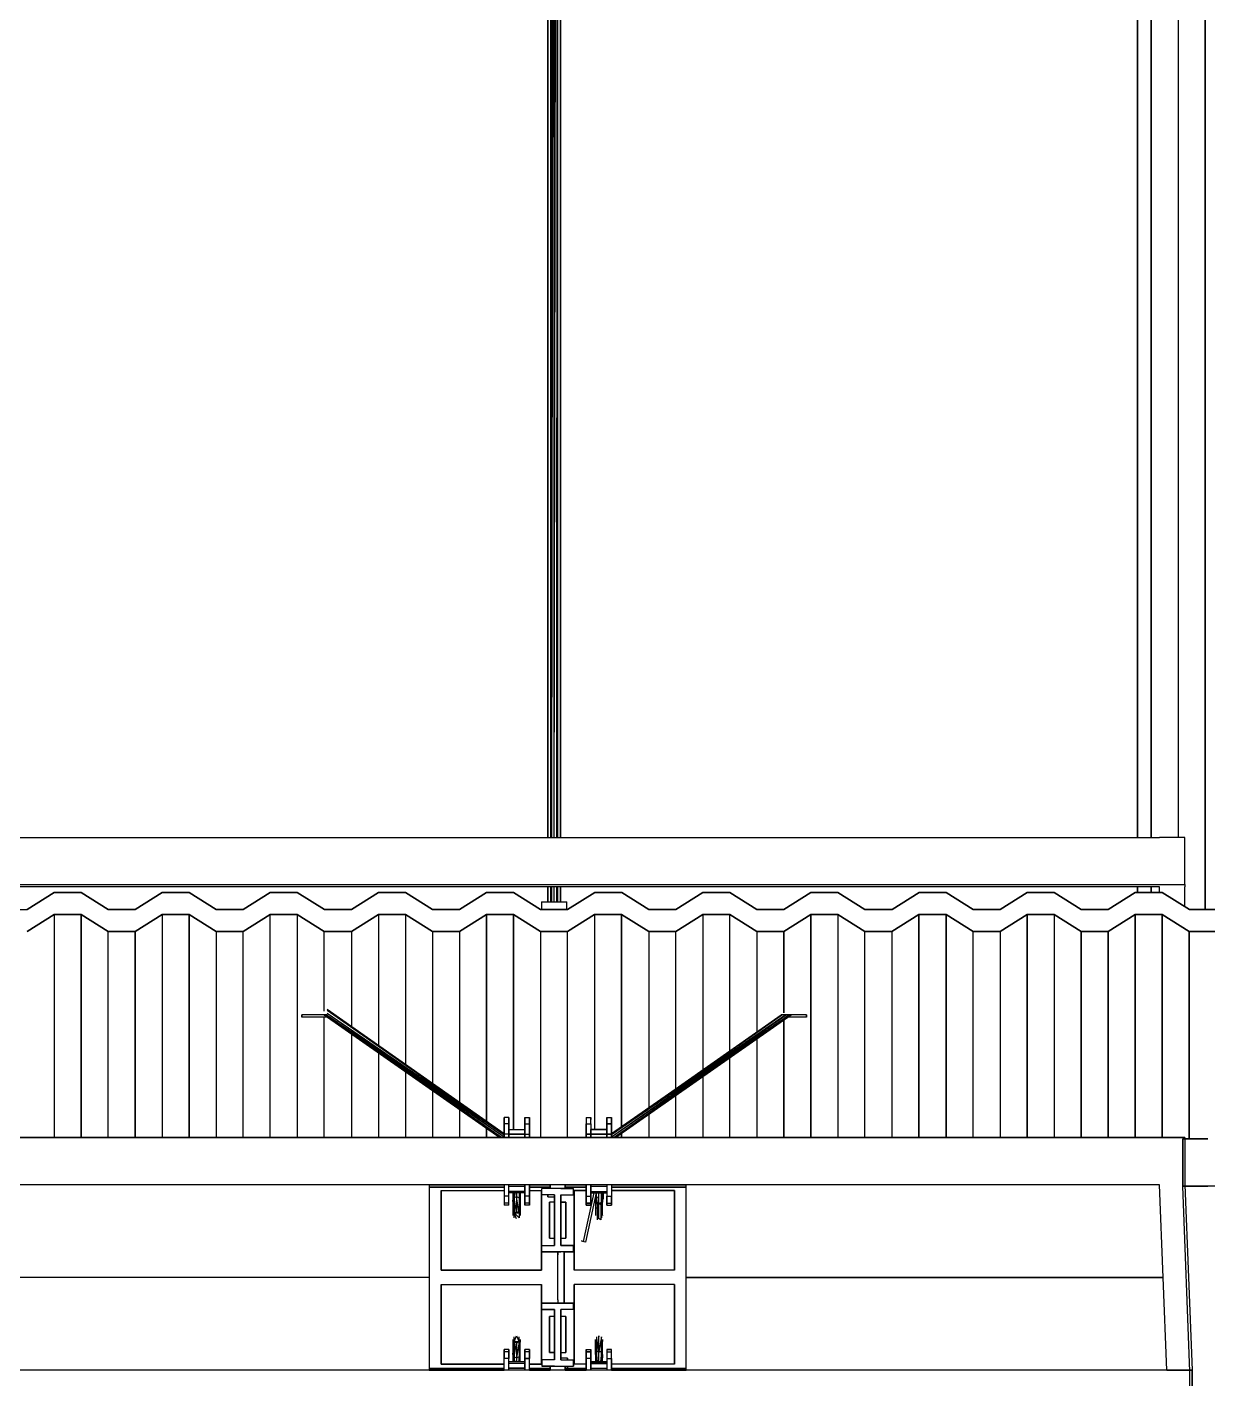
# Model space of a CAD drawing. Extents: x -32 to 51.8, y -51.6 to -5.5.
# Drawn here: x 13.602 to 17.347, y -20.907 to -16.621 of the extents above; entities that cross this region are included whole.
import ezdxf

# ---------------------------------------------------------------- set-up
doc = ezdxf.new("R2010")
doc.units = 0
doc.header["$MEASUREMENT"] = 0
doc.layers.get('0').update_dxf_attribs({"linetype": 'CONTINUOUS'})
doc.layers.add('hachures', color=5, linetype='CONTINUOUS')

msp = doc.modelspace()

# ---------------------------------------------------------------- linework, layer by layer
for p, q in [((17.1236, -12.5578), (17.1235, -19.1898)), ((17.1237, -12.5901), (17.1236, -19.1898)), ((17.1236, -19.1898), (17.1237, -12.5901)), ((15.2626, -13.4664), (15.2626, -19.1898)), ((15.2659, -13.4664), (15.2627, -19.1898)), ((15.2659, -13.4664), (15.2659, -19.1898)), ((15.2662, -19.1898), (15.2738, -13.4664)), ((15.2738, -19.1898), (15.2739, -13.4664)), ((15.2742, -19.1898), (15.2818, -13.4664)), ((15.2818, -13.4664), (15.2818, -19.1898)), ((15.2819, -19.1898), (15.2851, -13.4664)), ((15.2851, -19.1898), (15.2851, -13.4664)), ((15.2539, -17.8566), (15.254, -13.6742)), ((15.2539, -17.8566), (15.2539, -13.6742)), ((15.2539, -13.6742), (15.2539, -17.8566)), ((15.2935, -13.6742), (15.2935, -17.8566)), ((15.2935, -17.8566), (15.2935, -13.6742)), ((15.2935, -17.8566), (15.2935, -13.6742)), ((15.2539, -17.9483), (15.2539, -17.8566)), ((15.2539, -17.9483), (15.2539, -17.8566)), ((15.2539, -17.8566), (15.2539, -17.9483)), ((15.2935, -17.8566), (15.2935, -17.9483)), ((15.2935, -17.9483), (15.2935, -17.8566)), ((15.2935, -17.9483), (15.2935, -17.8566)), ((15.2539, -19.1898), (15.2539, -17.9483)), ((15.2539, -17.9483), (15.2539, -19.1898)), ((15.2935, -17.9483), (15.2935, -19.1898)), ((15.2935, -19.1898), (15.2935, -17.9483)), ((15.2935, -19.1898), (15.2935, -17.9483)), ((13.3537, -19.1898), (17.1937, -19.1898)), ((17.2737, -19.1898), (17.1937, -19.1898)), ((17.2737, -19.3391), (17.2737, -19.1898)), ((13.3537, -19.3391), (17.1937, -19.3391)), ((17.1937, -19.3466), (13.3537, -19.3466)), ((13.6023, -19.4184), (13.688, -19.364)), ((13.688, -19.364), (13.6023, -19.4184)), ((13.688, -19.364), (13.7737, -19.364)), ((13.688, -19.364), (13.688, -19.364)), ((13.7737, -19.364), (13.688, -19.364)), ((13.7737, -19.364), (13.8594, -19.4184)), ((13.7737, -19.364), (13.7737, -19.364)), ((13.8594, -19.4184), (13.7737, -19.364)), ((13.9451, -19.4184), (14.0309, -19.364)), ((14.0309, -19.364), (13.9451, -19.4184)), ((14.0309, -19.364), (14.1166, -19.364)), ((14.0309, -19.364), (14.0309, -19.364)), ((14.1166, -19.364), (14.0309, -19.364)), ((14.1166, -19.364), (14.2023, -19.4184)), ((14.1166, -19.364), (14.1166, -19.364)), ((14.2023, -19.4184), (14.1166, -19.364)), ((14.1166, -19.364), (14.1166, -19.364)), ((14.288, -19.4184), (14.3737, -19.364)), ((14.3737, -19.364), (14.288, -19.4184)), ((14.3737, -19.364), (14.4594, -19.364)), ((14.3737, -19.364), (14.3737, -19.364)), ((14.4594, -19.364), (14.3737, -19.364)), ((14.4594, -19.364), (14.5451, -19.4184)), ((14.4594, -19.364), (14.4594, -19.364)), ((14.5451, -19.4184), (14.4594, -19.364)), ((14.6309, -19.4184), (14.7166, -19.364)), ((14.7166, -19.364), (14.6309, -19.4184)), ((14.7166, -19.364), (14.8023, -19.364)), ((14.7166, -19.364), (14.7166, -19.364)), ((14.8023, -19.364), (14.7166, -19.364)), ((14.8023, -19.364), (14.888, -19.4184)), ((14.8023, -19.364), (14.8023, -19.364)), ((14.888, -19.4184), (14.8023, -19.364)), ((14.9737, -19.4184), (15.0594, -19.364)), ((15.0594, -19.364), (14.9737, -19.4184)), ((15.0594, -19.364), (15.1452, -19.364)), ((15.0594, -19.364), (15.0594, -19.364)), ((15.1452, -19.364), (15.0594, -19.364)), ((15.1452, -19.364), (15.2309, -19.4184)), ((15.1452, -19.364), (15.1452, -19.364)), ((15.2309, -19.4184), (15.1452, -19.364)), ((15.1452, -19.364), (15.1452, -19.364)), ((15.2539, -19.3936), (15.2539, -19.3466)), ((15.2539, -19.3466), (15.2539, -19.3936)), ((15.2626, -19.3466), (15.2626, -19.3936)), ((15.2626, -19.3466), (15.2626, -19.3936)), ((15.2659, -19.3466), (15.2659, -19.3936)), ((15.266, -19.3936), (15.266, -19.3466)), ((15.2738, -19.3936), (15.2738, -19.3466)), ((15.2739, -19.3936), (15.274, -19.3466)), ((15.2818, -19.3936), (15.2818, -19.3466)), ((15.2818, -19.3466), (15.2818, -19.3936)), ((15.2851, -19.3936), (15.2851, -19.3466)), ((15.2935, -19.3466), (15.2935, -19.3936)), ((15.2935, -19.3936), (15.2935, -19.3466)), ((15.2935, -19.3936), (15.2935, -19.3466)), ((15.3166, -19.4184), (15.4023, -19.364)), ((15.4023, -19.364), (15.3166, -19.4184)), ((15.4023, -19.364), (15.488, -19.364)), ((15.4023, -19.364), (15.4023, -19.364)), ((15.488, -19.364), (15.4023, -19.364)), ((15.488, -19.364), (15.5737, -19.4184)), ((15.488, -19.364), (15.488, -19.364)), ((15.5737, -19.4184), (15.488, -19.364)), ((15.488, -19.364), (15.488, -19.364)), ((15.6594, -19.4184), (15.7452, -19.364)), ((15.7452, -19.364), (15.6594, -19.4184)), ((15.7452, -19.364), (15.8309, -19.364)), ((15.7452, -19.364), (15.7452, -19.364)), ((15.8309, -19.364), (15.7452, -19.364)), ((15.8309, -19.364), (15.9166, -19.4184)), ((15.8309, -19.364), (15.8309, -19.364)), ((15.9166, -19.4184), (15.8309, -19.364)), ((16.0023, -19.4184), (16.088, -19.364)), ((16.088, -19.364), (16.0023, -19.4184)), ((16.088, -19.364), (16.1737, -19.364)), ((16.088, -19.364), (16.088, -19.364)), ((16.1737, -19.364), (16.088, -19.364)), ((16.1737, -19.364), (16.2594, -19.4184)), ((16.1737, -19.364), (16.1737, -19.364)), ((16.2594, -19.4184), (16.1737, -19.364)), ((16.3452, -19.4184), (16.4309, -19.364)), ((16.4309, -19.364), (16.3452, -19.4184)), ((16.4309, -19.364), (16.5166, -19.364)), ((16.4309, -19.364), (16.4309, -19.364)), ((16.5166, -19.364), (16.4309, -19.364)), ((16.5166, -19.364), (16.6023, -19.4184)), ((16.5166, -19.364), (16.5166, -19.364)), ((16.6023, -19.4184), (16.5166, -19.364)), ((16.688, -19.4184), (16.7737, -19.364)), ((16.7737, -19.364), (16.688, -19.4184)), ((16.7737, -19.364), (16.8594, -19.364)), ((16.7737, -19.364), (16.7737, -19.364)), ((16.8594, -19.364), (16.7737, -19.364)), ((16.8594, -19.364), (16.9452, -19.4184)), ((16.8594, -19.364), (16.8594, -19.364)), ((16.9452, -19.4184), (16.8594, -19.364)), ((16.8594, -19.364), (16.8594, -19.364)), ((17.0309, -19.4184), (17.1166, -19.364)), ((17.1166, -19.364), (17.0309, -19.4184)), ((17.1166, -19.364), (17.2023, -19.364)), ((17.2023, -19.364), (17.1166, -19.364)), ((17.1166, -19.364), (17.1166, -19.364)), ((17.1166, -19.364), (17.1166, -19.364)), ((17.1235, -19.3466), (17.1235, -19.364)), ((17.1236, -19.3466), (17.1236, -19.364)), ((17.1236, -19.364), (17.1236, -19.3466)), ((17.1671, -19.364), (17.1671, -19.3466)), ((17.1671, -19.3466), (17.1671, -19.364)), ((17.1937, -19.3391), (17.2737, -19.3391)), ((17.1937, -19.364), (17.1937, -19.3466)), ((17.2023, -19.364), (17.288, -19.4184)), ((17.288, -19.4184), (17.2023, -19.364)), ((17.2737, -19.3391), (17.2737, -19.3466)), ((17.2737, -19.4093), (17.2737, -19.3466)), ((15.2337, -19.3936), (15.3137, -19.3936)), ((15.2337, -19.3936), (15.2337, -19.4184)), ((15.2337, -19.4011), (15.2337, -19.4184)), ((15.3137, -19.4184), (15.3137, -19.3936)), ((13.5166, -19.4184), (13.6023, -19.4184)), ((13.6879, -19.4337), (13.6022, -19.4881)), ((13.6022, -19.4881), (13.6879, -19.4337)), ((13.7736, -19.4337), (13.6879, -19.4337)), ((13.6879, -19.4337), (13.7736, -19.4337)), ((13.8593, -19.4881), (13.7736, -19.4337)), ((13.7736, -19.4337), (13.8593, -19.4881)), ((13.8594, -19.4184), (13.9451, -19.4184)), ((13.8594, -19.4184), (13.8594, -19.4184)), ((13.9451, -19.4184), (13.8594, -19.4184)), ((14.0307, -19.4337), (13.945, -19.4881)), ((13.945, -19.4881), (14.0307, -19.4337)), ((13.9451, -19.4184), (13.9451, -19.4184)), ((14.1165, -19.4337), (14.0307, -19.4337)), ((14.0307, -19.4337), (14.1165, -19.4337)), ((14.2022, -19.4881), (14.1165, -19.4337)), ((14.1165, -19.4337), (14.2022, -19.4881)), ((14.2023, -19.4184), (14.288, -19.4184)), ((14.2023, -19.4184), (14.2023, -19.4184)), ((14.288, -19.4184), (14.2023, -19.4184)), ((14.3736, -19.4337), (14.2879, -19.4881)), ((14.2879, -19.4881), (14.3736, -19.4337)), ((14.288, -19.4184), (14.288, -19.4184)), ((14.4593, -19.4337), (14.3736, -19.4337)), ((14.3736, -19.4337), (14.4593, -19.4337)), ((14.545, -19.4881), (14.4593, -19.4337)), ((14.4593, -19.4337), (14.545, -19.4881)), ((14.5451, -19.4184), (14.6309, -19.4184)), ((14.5451, -19.4184), (14.5451, -19.4184)), ((14.6309, -19.4184), (14.5451, -19.4184)), ((14.7165, -19.4337), (14.6307, -19.4881)), ((14.6307, -19.4881), (14.7165, -19.4337)), ((14.6309, -19.4184), (14.6309, -19.4184)), ((14.8022, -19.4337), (14.7165, -19.4337)), ((14.7165, -19.4337), (14.8022, -19.4337)), ((14.8879, -19.4881), (14.8022, -19.4337)), ((14.8022, -19.4337), (14.8879, -19.4881)), ((14.888, -19.4184), (14.9737, -19.4184)), ((14.888, -19.4184), (14.888, -19.4184)), ((14.9737, -19.4184), (14.888, -19.4184)), ((15.0593, -19.4337), (14.9736, -19.4881)), ((14.9736, -19.4881), (15.0593, -19.4337)), ((14.9737, -19.4184), (14.9737, -19.4184)), ((15.145, -19.4337), (15.0593, -19.4337)), ((15.0593, -19.4337), (15.145, -19.4337)), ((15.2307, -19.4881), (15.145, -19.4337)), ((15.145, -19.4337), (15.2307, -19.4881)), ((15.2309, -19.4184), (15.3166, -19.4184)), ((15.2309, -19.4184), (15.2309, -19.4184)), ((15.3166, -19.4184), (15.2309, -19.4184)), ((15.4022, -19.4337), (15.3165, -19.4881)), ((15.3165, -19.4881), (15.4022, -19.4337)), ((15.3166, -19.4184), (15.3166, -19.4184)), ((15.4879, -19.4337), (15.4022, -19.4337)), ((15.4022, -19.4337), (15.4879, -19.4337)), ((15.5736, -19.4881), (15.4879, -19.4337)), ((15.4879, -19.4337), (15.5736, -19.4881)), ((15.5737, -19.4184), (15.6594, -19.4184)), ((15.6594, -19.4184), (15.5737, -19.4184)), ((15.5737, -19.4184), (15.5737, -19.4184)), ((15.5737, -19.4184), (15.5737, -19.4184)), ((15.745, -19.4337), (15.6593, -19.4881)), ((15.6593, -19.4881), (15.745, -19.4337)), ((15.6594, -19.4184), (15.6594, -19.4184)), ((15.8307, -19.4337), (15.745, -19.4337)), ((15.745, -19.4337), (15.8307, -19.4337)), ((15.9165, -19.4881), (15.8307, -19.4337)), ((15.8307, -19.4337), (15.9165, -19.4881)), ((15.9166, -19.4184), (16.0023, -19.4184)), ((15.9166, -19.4184), (15.9166, -19.4184)), ((16.0023, -19.4184), (15.9166, -19.4184)), ((16.0879, -19.4337), (16.0022, -19.4881)), ((16.0022, -19.4881), (16.0879, -19.4337)), ((16.0023, -19.4184), (16.0023, -19.4184)), ((16.1736, -19.4337), (16.0879, -19.4337)), ((16.0879, -19.4337), (16.1736, -19.4337)), ((16.2593, -19.4881), (16.1736, -19.4337)), ((16.1736, -19.4337), (16.2593, -19.4881)), ((16.2594, -19.4184), (16.3452, -19.4184)), ((16.2594, -19.4184), (16.2594, -19.4184)), ((16.3452, -19.4184), (16.2594, -19.4184)), ((16.4307, -19.4337), (16.345, -19.4881)), ((16.345, -19.4881), (16.4307, -19.4337)), ((16.3452, -19.4184), (16.3452, -19.4184)), ((16.5165, -19.4337), (16.4307, -19.4337)), ((16.4307, -19.4337), (16.5165, -19.4337)), ((16.6022, -19.4881), (16.5165, -19.4337)), ((16.5165, -19.4337), (16.6022, -19.4881)), ((16.6023, -19.4184), (16.688, -19.4184)), ((16.6023, -19.4184), (16.6023, -19.4184)), ((16.688, -19.4184), (16.6023, -19.4184)), ((16.7736, -19.4337), (16.6879, -19.4881)), ((16.6879, -19.4881), (16.7736, -19.4337)), ((16.688, -19.4184), (16.688, -19.4184)), ((16.8593, -19.4337), (16.7736, -19.4337)), ((16.7736, -19.4337), (16.8593, -19.4337)), ((16.945, -19.4881), (16.8593, -19.4337)), ((16.8593, -19.4337), (16.945, -19.4881)), ((16.9452, -19.4184), (17.0309, -19.4184)), ((16.9452, -19.4184), (16.9452, -19.4184)), ((17.0309, -19.4184), (16.9452, -19.4184)), ((17.1165, -19.4337), (17.0307, -19.4881)), ((17.0307, -19.4881), (17.1165, -19.4337)), ((17.0309, -19.4184), (17.0309, -19.4184)), ((17.2022, -19.4337), (17.1165, -19.4337)), ((17.1165, -19.4337), (17.2022, -19.4337)), ((17.1166, -19.4337), (17.1166, -19.4337)), ((17.1166, -19.4337), (17.1166, -19.4337)), ((17.2879, -19.4881), (17.2022, -19.4337)), ((17.2022, -19.4337), (17.2879, -19.4881)), ((17.288, -19.4184), (17.3737, -19.4184)), ((17.3737, -19.4184), (17.288, -19.4184)), ((13.945, -19.4881), (13.8593, -19.4881)), ((13.8593, -19.4881), (13.945, -19.4881)), ((14.2879, -19.4881), (14.2022, -19.4881)), ((14.2022, -19.4881), (14.2879, -19.4881)), ((14.6307, -19.4881), (14.545, -19.4881)), ((14.545, -19.4881), (14.6307, -19.4881)), ((14.9736, -19.4881), (14.8879, -19.4881)), ((14.8879, -19.4881), (14.9736, -19.4881)), ((15.3165, -19.4881), (15.2307, -19.4881)), ((15.2307, -19.4881), (15.3165, -19.4881)), ((15.6593, -19.4881), (15.5736, -19.4881)), ((15.5736, -19.4881), (15.6593, -19.4881)), ((16.0022, -19.4881), (15.9165, -19.4881)), ((15.9165, -19.4881), (16.0022, -19.4881)), ((16.345, -19.4881), (16.2593, -19.4881)), ((16.2593, -19.4881), (16.345, -19.4881)), ((16.6879, -19.4881), (16.6022, -19.4881)), ((16.6022, -19.4881), (16.6879, -19.4881)), ((17.0307, -19.4881), (16.945, -19.4881)), ((16.945, -19.4881), (17.0307, -19.4881)), ((17.3736, -19.4881), (17.2879, -19.4881)), ((17.2879, -19.4881), (17.3736, -19.4881)), ((14.5537, -19.7517), (14.4737, -19.7517)), ((14.4737, -19.7591), (14.4737, -19.7517)), ((14.4737, -19.7517), (14.4737, -19.7591)), ((14.5449, -19.7517), (15.1016, -20.1406)), ((15.1064, -20.1406), (14.5452, -19.7517)), ((15.1152, -20.1296), (14.5537, -19.7356)), ((15.1152, -20.1298), (14.5537, -19.7388)), ((15.1152, -20.132), (14.5537, -19.7389)), ((14.5537, -19.7464), (15.1152, -20.1326)), ((14.5537, -19.7467), (15.1152, -20.139)), ((15.1152, -20.1396), (14.5537, -19.7541)), ((15.1067, -20.1406), (14.5537, -19.7546)), ((14.5537, -19.7578), (14.5537, -19.7591)), ((14.5537, -19.7591), (14.5537, -19.7578)), ((15.9984, -19.7517), (15.4552, -20.132)), ((15.9982, -19.7517), (15.4552, -20.1299)), ((15.4552, -20.1296), (15.9937, -19.7517)), ((16.009, -19.7517), (15.4552, -20.1326)), ((15.4552, -20.139), (16.0096, -19.7517)), ((16.0202, -19.7517), (15.4552, -20.1396)), ((16.0208, -19.7517), (15.4637, -20.1406)), ((16.0252, -19.7517), (15.464, -20.1406)), ((15.4688, -20.1406), (16.0255, -19.7517)), ((16.0737, -19.7517), (15.9937, -19.7517)), ((16.0737, -19.7591), (16.0737, -19.7517)), ((16.0737, -19.7517), (16.0737, -19.7591)), ((14.5537, -19.7591), (14.4737, -19.7591)), ((16.0737, -19.7591), (16.0148, -19.7591)), ((15.1152, -20.0772), (15.1152, -20.0972)), ((15.1152, -20.0839), (15.1152, -20.0772)), ((15.1296, -20.0772), (15.1152, -20.0772)), ((15.1152, -20.0772), (15.1152, -20.0839)), ((15.1152, -20.0972), (15.1152, -20.0772)), ((15.1152, -20.1054), (15.1152, -20.0839)), ((15.1152, -20.0972), (15.1152, -20.1305)), ((15.1296, -20.0972), (15.1152, -20.0972)), ((15.1152, -20.1305), (15.1152, -20.0972)), ((15.1296, -20.0772), (15.1296, -20.0972)), ((15.1296, -20.0972), (15.1296, -20.0772)), ((15.1296, -20.0972), (15.1296, -20.1305)), ((15.1296, -20.1305), (15.1296, -20.0972)), ((15.1807, -20.0772), (15.1952, -20.0772)), ((15.1807, -20.0972), (15.1807, -20.0772)), ((15.1807, -20.0972), (15.1952, -20.0972)), ((15.1807, -20.1305), (15.1807, -20.0972)), ((15.1808, -20.0772), (15.1808, -20.0972)), ((15.1808, -20.0972), (15.1808, -20.1305)), ((15.1952, -20.0772), (15.1952, -20.0972)), ((15.1952, -20.0839), (15.1952, -20.0772)), ((15.1952, -20.0972), (15.1952, -20.0772)), ((15.1952, -20.0972), (15.1952, -20.1305)), ((15.1952, -20.1305), (15.1952, -20.0972)), ((15.3752, -20.0772), (15.3896, -20.0772)), ((15.3752, -20.0772), (15.3752, -20.0973)), ((15.3752, -20.0973), (15.3896, -20.0973)), ((15.3752, -20.1305), (15.3752, -20.0973)), ((15.3752, -20.0973), (15.3752, -20.1305)), ((15.3896, -20.0973), (15.3896, -20.0772)), ((15.3896, -20.0772), (15.3896, -20.0839)), ((15.3896, -20.0973), (15.3896, -20.1305)), ((15.4408, -20.0772), (15.4408, -20.0973)), ((15.4408, -20.0772), (15.4552, -20.0772)), ((15.4408, -20.0973), (15.4408, -20.0772)), ((15.4408, -20.0973), (15.4408, -20.1305)), ((15.4552, -20.0973), (15.4408, -20.0973)), ((15.4408, -20.0973), (15.4552, -20.0973)), ((15.4408, -20.1305), (15.4408, -20.0973)), ((15.4552, -20.0973), (15.4552, -20.0772)), ((15.4552, -20.0772), (15.4552, -20.0839)), ((15.4552, -20.0772), (15.4552, -20.0973)), ((15.4552, -20.0839), (15.4552, -20.1054)), ((15.4552, -20.1305), (15.4552, -20.0973)), ((15.4552, -20.0973), (15.4552, -20.1305)), ((17.1937, -20.1406), (13.3537, -20.1406)), ((17.1937, -20.1406), (13.3537, -20.1406)), ((13.3537, -20.1406), (17.1937, -20.1406)), ((15.0593, -20.1111), (15.0593, -20.1406)), ((15.1152, -20.1296), (15.1152, -20.1054)), ((15.1152, -20.1054), (15.1152, -20.1296)), ((15.1152, -20.1305), (15.1152, -20.1406)), ((15.1296, -20.1305), (15.1152, -20.1305)), ((15.1152, -20.1406), (15.1152, -20.1305)), ((15.1296, -20.1159), (15.1807, -20.1159)), ((15.1296, -20.1304), (15.1807, -20.1304)), ((15.1807, -20.1304), (15.1296, -20.1304)), ((15.1296, -20.1305), (15.1296, -20.1406)), ((15.1296, -20.1406), (15.1296, -20.1305)), ((15.1807, -20.1303), (15.1807, -20.1304)), ((15.1807, -20.1305), (15.1952, -20.1305)), ((15.1807, -20.1406), (15.1807, -20.1305)), ((15.1808, -20.1305), (15.1808, -20.1406)), ((15.1952, -20.1305), (15.1952, -20.1406)), ((15.1952, -20.1406), (15.1952, -20.1305)), ((15.1952, -20.1406), (15.1952, -20.1305)), ((15.3752, -20.1054), (15.3752, -20.1406)), ((15.3896, -20.1305), (15.3752, -20.1305)), ((15.3752, -20.1305), (15.3752, -20.1406)), ((15.3752, -20.1305), (15.3896, -20.1305)), ((15.3752, -20.1406), (15.3752, -20.1305)), ((15.4408, -20.1159), (15.3896, -20.1159)), ((15.3896, -20.1159), (15.4408, -20.1159)), ((15.3896, -20.1304), (15.3896, -20.1159)), ((15.3896, -20.1304), (15.4408, -20.1304)), ((15.4408, -20.1304), (15.3896, -20.1304)), ((15.3896, -20.1406), (15.3896, -20.1305)), ((15.3896, -20.1406), (15.3896, -20.1305)), ((15.3896, -20.1305), (15.3896, -20.1406)), ((15.4408, -20.1054), (15.4408, -20.1159)), ((15.4408, -20.1305), (15.4408, -20.1406)), ((15.4408, -20.1305), (15.4408, -20.1305)), ((15.4408, -20.1305), (15.4408, -20.1406)), ((15.4408, -20.1305), (15.4552, -20.1305)), ((15.4408, -20.1406), (15.4408, -20.1305)), ((15.4552, -20.1305), (15.4408, -20.1305)), ((15.4408, -20.1397), (15.4408, -20.1397)), ((15.4408, -20.1399), (15.4408, -20.1399)), ((15.4552, -20.1054), (15.4552, -20.1296)), ((15.4552, -20.1305), (15.4552, -20.1406)), ((15.4552, -20.1406), (15.4552, -20.1305)), ((15.4879, -20.1273), (15.4879, -20.1406)), ((17.1937, -20.1406), (17.2737, -20.1406)), ((17.2737, -20.1406), (17.1937, -20.1406)), ((17.2737, -20.1406), (17.2737, -20.1452)), ((17.2737, -20.1452), (17.2737, -20.1406)), ((17.2737, -20.1406), (17.2737, -20.2906)), ((17.3471, -20.1452), (17.2671, -20.1452)), ((17.2671, -20.2952), (17.2671, -20.1452)), ((17.2671, -20.1452), (17.3471, -20.1452)), ((17.2671, -20.1452), (17.2671, -20.2952)), ((17.1937, -20.2906), (13.3537, -20.2906)), ((14.878, -20.2906), (15.1152, -20.2906)), ((14.878, -20.2906), (14.878, -20.5845)), ((14.878, -20.2988), (15.1152, -20.2988)), ((15.1152, -20.2988), (14.878, -20.2988)), ((14.9153, -20.5618), (14.9153, -20.3093)), ((14.9153, -20.3093), (15.1152, -20.3093)), ((14.9153, -20.3093), (15.1152, -20.3093)), ((14.9153, -20.5618), (14.9153, -20.3093)), ((14.9153, -20.3093), (14.9153, -20.5618)), ((15.1152, -20.2906), (15.1152, -20.3274)), ((15.1296, -20.2965), (15.1296, -20.2906)), ((15.1296, -20.3274), (15.1296, -20.2906)), ((15.1807, -20.2965), (15.1296, -20.2965)), ((15.1807, -20.312), (15.1296, -20.312)), ((15.1296, -20.312), (15.1807, -20.312)), ((15.1807, -20.3274), (15.1807, -20.2906)), ((15.1807, -20.2965), (15.1807, -20.312)), ((15.1807, -20.312), (15.1807, -20.3169)), ((15.1808, -20.2906), (15.1808, -20.3274)), ((15.1952, -20.2906), (15.1952, -20.3023)), ((15.1952, -20.2906), (15.1952, -20.3274)), ((15.1952, -20.3274), (15.1952, -20.2906)), ((15.1952, -20.2906), (15.2617, -20.2906)), ((15.1952, -20.2988), (15.2617, -20.2988)), ((15.2617, -20.2988), (15.1952, -20.2988)), ((15.1952, -20.3093), (15.2333, -20.3093)), ((15.1952, -20.3093), (15.2333, -20.3093)), ((15.2333, -20.3093), (15.2333, -20.5618)), ((15.2333, -20.3093), (15.2333, -20.5618)), ((15.2333, -20.5618), (15.2333, -20.3093)), ((15.2752, -20.3032), (15.2352, -20.3032)), ((15.2352, -20.3232), (15.2352, -20.3032)), ((15.2539, -20.3032), (15.2539, -20.2988)), ((15.2539, -20.2988), (15.2539, -20.3032)), ((15.2617, -20.3032), (15.2617, -20.2906)), ((15.2617, -20.3032), (15.2617, -20.2906)), ((15.2617, -20.2906), (15.2617, -20.3032)), ((15.2952, -20.3032), (15.2752, -20.3032)), ((15.3352, -20.3032), (15.2952, -20.3032)), ((15.2952, -20.3032), (15.3352, -20.3032)), ((15.3087, -20.3032), (15.2952, -20.3032)), ((15.3087, -20.2906), (15.3752, -20.2906)), ((15.3087, -20.2906), (15.3087, -20.3032)), ((15.3087, -20.3032), (15.3087, -20.2906)), ((15.3087, -20.2988), (15.3752, -20.2988)), ((15.3752, -20.2988), (15.3087, -20.2988)), ((15.3087, -20.3032), (15.3352, -20.3032)), ((15.3352, -20.3232), (15.3352, -20.3032)), ((15.3352, -20.3232), (15.3352, -20.3032)), ((15.3371, -20.3093), (15.3752, -20.3093)), ((15.3752, -20.3093), (15.3371, -20.3093)), ((15.3371, -20.5618), (15.3371, -20.3093)), ((15.3371, -20.5618), (15.3371, -20.3093)), ((15.3371, -20.3093), (15.3371, -20.5618)), ((15.3752, -20.2906), (15.3752, -20.3274)), ((15.3752, -20.3274), (15.3752, -20.2906)), ((15.3896, -20.3274), (15.3896, -20.2906)), ((15.3896, -20.2906), (15.3896, -20.3274)), ((15.3896, -20.2965), (15.3896, -20.2906)), ((15.4408, -20.2965), (15.3896, -20.2965)), ((15.3896, -20.312), (15.3896, -20.2965)), ((15.3896, -20.312), (15.4408, -20.312)), ((15.3896, -20.3169), (15.3896, -20.312)), ((15.4408, -20.2906), (15.4408, -20.3274)), ((15.4552, -20.2906), (15.4552, -20.3274)), ((15.4552, -20.2906), (15.4552, -20.3023)), ((15.4552, -20.2906), (15.6923, -20.2906)), ((15.4552, -20.2988), (15.6923, -20.2988)), ((15.6923, -20.2988), (15.4552, -20.2988)), ((15.4552, -20.3023), (15.4552, -20.3355)), ((15.4552, -20.3093), (15.6551, -20.3093)), ((15.6551, -20.3093), (15.4552, -20.3093)), ((15.6551, -20.3093), (15.6551, -20.5618)), ((15.6551, -20.5618), (15.6551, -20.3093)), ((15.6551, -20.3093), (15.6551, -20.5618)), ((15.6551, -20.5618), (15.6551, -20.3093)), ((15.6923, -20.5845), (15.6923, -20.2906)), ((17.2167, -20.8785), (17.1937, -20.2906)), ((17.3471, -20.2952), (17.2671, -20.2952)), ((17.2671, -20.2952), (17.3471, -20.2952)), ((17.2901, -20.8831), (17.2671, -20.2952)), ((17.2671, -20.2952), (17.3471, -20.2952)), ((17.2737, -20.2906), (17.2967, -20.8785)), ((21.1871, -20.2952), (17.3471, -20.2952)), ((15.1152, -20.3274), (15.1152, -20.3488)), ((15.1296, -20.3274), (15.1152, -20.3274)), ((15.1152, -20.3488), (15.1152, -20.3556)), ((15.1296, -20.3488), (15.1152, -20.3488)), ((15.1296, -20.3556), (15.1152, -20.3556)), ((15.1807, -20.3169), (15.1296, -20.3169)), ((15.1296, -20.3488), (15.1296, -20.3274)), ((15.1296, -20.3556), (15.1296, -20.3488)), ((15.1432, -20.3169), (15.1432, -20.34)), ((15.1465, -20.3325), (15.1432, -20.34)), ((15.1465, -20.3803), (15.1432, -20.34)), ((15.1432, -20.34), (15.1432, -20.3881)), ((15.1465, -20.3325), (15.1457, -20.3169)), ((15.1465, -20.3169), (15.1465, -20.3325)), ((15.1545, -20.3294), (15.1465, -20.3325)), ((15.1545, -20.3771), (15.1465, -20.3325)), ((15.1465, -20.3325), (15.1465, -20.3803)), ((15.1545, -20.3294), (15.153, -20.3169)), ((15.1545, -20.3169), (15.1545, -20.3294)), ((15.1545, -20.3294), (15.1545, -20.3771)), ((15.1624, -20.3803), (15.1545, -20.3294)), ((15.1624, -20.3325), (15.1545, -20.3294)), ((15.1624, -20.3169), (15.1624, -20.3325)), ((15.1624, -20.3325), (15.1624, -20.3803)), ((15.1624, -20.3325), (15.1657, -20.3881)), ((15.1657, -20.34), (15.1624, -20.3325)), ((15.1657, -20.3169), (15.1657, -20.34)), ((15.1657, -20.34), (15.1657, -20.3881)), ((15.1952, -20.3274), (15.1807, -20.3274)), ((15.1807, -20.3488), (15.1807, -20.3274)), ((15.1952, -20.3488), (15.1807, -20.3488)), ((15.1807, -20.3556), (15.1807, -20.3488)), ((15.1952, -20.3556), (15.1807, -20.3556)), ((15.1808, -20.3274), (15.1808, -20.3488)), ((15.1808, -20.3488), (15.1808, -20.3556)), ((15.1952, -20.3274), (15.1952, -20.3488)), ((15.1952, -20.3488), (15.1952, -20.3274)), ((15.1952, -20.3488), (15.1952, -20.3556)), ((15.1952, -20.3556), (15.1952, -20.3488)), ((15.2333, -20.3227), (15.2352, -20.3227)), ((15.2333, -20.3227), (15.2352, -20.3227)), ((15.2752, -20.3232), (15.2352, -20.3232)), ((15.2539, -20.3289), (15.2539, -20.3232)), ((15.2539, -20.3232), (15.2539, -20.3289)), ((15.2539, -20.3289), (15.2752, -20.3289)), ((15.2539, -20.3289), (15.2752, -20.3289)), ((15.2752, -20.3462), (15.2593, -20.3462)), ((15.2593, -20.4602), (15.2593, -20.3462)), ((15.2593, -20.4602), (15.2593, -20.3462)), ((15.2593, -20.3462), (15.2593, -20.4602)), ((15.2752, -20.4832), (15.2752, -20.3232)), ((15.2752, -20.3232), (15.2752, -20.4832)), ((15.2952, -20.3232), (15.3352, -20.3232)), ((15.2952, -20.3232), (15.3352, -20.3232)), ((15.2952, -20.3232), (15.2952, -20.4832)), ((15.2952, -20.4832), (15.2952, -20.3232)), ((15.2952, -20.3462), (15.311, -20.3462)), ((15.311, -20.3462), (15.2952, -20.3462)), ((15.2952, -20.3462), (15.311, -20.3462)), ((15.311, -20.3462), (15.311, -20.4602)), ((15.311, -20.3462), (15.311, -20.4602)), ((15.311, -20.4602), (15.311, -20.3462)), ((15.3352, -20.3227), (15.3371, -20.3227)), ((15.3352, -20.3227), (15.3371, -20.3227)), ((15.367, -20.4708), (15.4002, -20.3169)), ((15.4073, -20.3169), (15.3736, -20.4728)), ((15.3752, -20.3274), (15.3752, -20.3488)), ((15.3752, -20.3274), (15.3896, -20.3274)), ((15.3752, -20.3488), (15.3752, -20.3274)), ((15.3752, -20.3488), (15.3752, -20.3556)), ((15.3896, -20.3488), (15.3752, -20.3488)), ((15.3752, -20.3488), (15.3896, -20.3488)), ((15.3752, -20.3556), (15.3752, -20.3488)), ((15.3752, -20.3556), (15.3896, -20.3556)), ((15.3752, -20.3556), (15.3752, -20.3556)), ((15.3896, -20.3556), (15.3752, -20.3556)), ((15.3896, -20.3169), (15.3896, -20.3355)), ((15.4408, -20.3169), (15.3896, -20.3169)), ((15.3896, -20.3169), (15.4408, -20.3169)), ((15.3896, -20.3488), (15.3896, -20.3274)), ((15.3896, -20.3274), (15.3896, -20.3488)), ((15.3896, -20.3355), (15.3896, -20.3556)), ((15.3896, -20.3556), (15.3896, -20.3488)), ((15.3896, -20.3488), (15.3896, -20.3556)), ((15.4052, -20.3264), (15.4047, -20.34)), ((15.4047, -20.3289), (15.4047, -20.34)), ((15.408, -20.3325), (15.4047, -20.34)), ((15.408, -20.3325), (15.4047, -20.34)), ((15.4047, -20.34), (15.4047, -20.3881)), ((15.4047, -20.34), (15.4079, -20.3475)), ((15.4047, -20.34), (15.4047, -20.3881)), ((15.4072, -20.3459), (15.408, -20.3325)), ((15.4079, -20.3475), (15.4102, -20.353)), ((15.408, -20.3325), (15.408, -20.3169)), ((15.4159, -20.3294), (15.408, -20.3325)), ((15.408, -20.3478), (15.408, -20.3325)), ((15.408, -20.3477), (15.408, -20.3325)), ((15.4102, -20.3658), (15.4159, -20.3294)), ((15.4102, -20.353), (15.4103, -20.4015)), ((15.4159, -20.3505), (15.4159, -20.3169)), ((15.4159, -20.3771), (15.4159, -20.3294)), ((15.4239, -20.3474), (15.4159, -20.3505)), ((15.4159, -20.3991), (15.4159, -20.3505)), ((15.4159, -20.3505), (15.4217, -20.3529)), ((15.421, -20.3485), (15.4203, -20.3523)), ((15.4217, -20.3529), (15.4219, -20.353)), ((15.4219, -20.353), (15.4218, -20.4015)), ((15.4239, -20.3474), (15.4239, -20.3169)), ((15.4239, -20.3169), (15.4239, -20.3474)), ((15.4239, -20.3325), (15.4239, -20.3325)), ((15.4272, -20.34), (15.4239, -20.3803)), ((15.4272, -20.34), (15.4239, -20.3474)), ((15.4239, -20.3803), (15.4239, -20.3474)), ((15.4272, -20.34), (15.4272, -20.3169)), ((15.4295, -20.3349), (15.4272, -20.34)), ((15.4272, -20.3881), (15.4272, -20.34)), ((15.4272, -20.3881), (15.4272, -20.34)), ((15.4294, -20.3169), (15.4294, -20.3351)), ((15.4294, -20.3351), (15.4295, -20.3349)), ((15.4408, -20.3274), (15.4552, -20.3274)), ((15.4408, -20.3488), (15.4408, -20.3274)), ((15.4408, -20.3274), (15.4408, -20.3488)), ((15.4408, -20.3488), (15.4552, -20.3488)), ((15.4408, -20.3556), (15.4408, -20.3488)), ((15.4408, -20.3488), (15.4408, -20.3556)), ((15.4408, -20.3556), (15.4552, -20.3556)), ((15.4552, -20.3274), (15.4552, -20.3488)), ((15.4552, -20.3488), (15.4552, -20.3274)), ((15.4552, -20.3355), (15.4552, -20.3556)), ((15.4552, -20.3488), (15.4552, -20.3556)), ((15.4552, -20.3556), (15.4552, -20.3488)), ((15.1465, -20.3803), (15.1432, -20.3881)), ((15.1545, -20.3771), (15.1465, -20.3803)), ((15.1465, -20.3803), (15.1624, -20.3803)), ((15.1465, -20.3959), (15.1465, -20.3803)), ((15.1545, -20.3991), (15.1465, -20.3803)), ((15.1624, -20.3959), (15.1465, -20.3803)), ((15.1624, -20.3803), (15.1545, -20.3771)), ((15.1657, -20.3881), (15.1624, -20.3803)), ((15.1624, -20.3803), (15.1624, -20.3959)), ((15.4159, -20.3771), (15.4103, -20.3794)), ((15.4103, -20.3803), (15.4159, -20.3803)), ((15.4103, -20.3803), (15.4159, -20.3803)), ((15.4162, -20.3992), (15.4103, -20.3968)), ((15.4159, -20.3771), (15.4159, -20.3771)), ((15.4159, -20.3771), (15.4159, -20.3771)), ((15.4218, -20.4015), (15.4162, -20.3992)), ((15.4239, -20.3803), (15.4218, -20.3795)), ((15.4218, -20.3803), (15.4239, -20.3803)), ((15.4239, -20.3803), (15.4218, -20.3852)), ((15.4239, -20.3803), (15.4218, -20.3823)), ((15.4218, -20.3803), (15.4239, -20.3803)), ((15.4239, -20.3803), (15.4218, -20.3823)), ((15.4272, -20.3881), (15.4239, -20.3803)), ((15.4239, -20.3803), (15.4239, -20.3959)), ((15.4239, -20.3803), (15.4272, -20.3881)), ((15.2333, -20.4837), (15.2352, -20.4837)), ((15.2352, -20.5032), (15.2352, -20.4832)), ((15.2352, -20.4832), (15.2752, -20.4832)), ((15.2593, -20.4602), (15.2752, -20.4602)), ((15.2952, -20.4602), (15.311, -20.4602)), ((15.3352, -20.4832), (15.2952, -20.4832)), ((15.2952, -20.4832), (15.3352, -20.4832)), ((15.3352, -20.5032), (15.3352, -20.4832)), ((15.3352, -20.4832), (15.3352, -20.5032)), ((15.3352, -20.4837), (15.3371, -20.4837)), ((15.3654, -20.4703), (15.3601, -20.4687)), ((15.3601, -20.4687), (15.3607, -20.4689)), ((15.3607, -20.4689), (15.367, -20.4708)), ((15.3736, -20.4728), (15.3654, -20.4703)), ((15.2752, -20.5032), (15.2352, -20.5032)), ((15.2352, -20.5032), (15.2752, -20.5032)), ((15.2752, -20.5032), (15.2852, -20.5032)), ((15.2952, -20.5032), (15.2752, -20.5032)), ((15.2752, -20.5032), (15.2952, -20.5032)), ((15.2852, -20.5032), (15.2852, -20.5132)), ((15.2852, -20.5032), (15.2852, -20.5132)), ((15.2852, -20.5132), (15.2852, -20.5032)), ((15.2852, -20.5032), (15.2852, -20.5132)), ((15.2852, -20.5132), (15.2852, -20.5032)), ((15.2852, -20.5032), (15.2852, -20.5132)), ((15.2852, -20.5132), (15.2852, -20.5032)), ((15.2852, -20.5032), (15.2852, -20.5132)), ((15.2852, -20.5132), (15.2852, -20.5032)), ((15.2852, -20.5032), (15.2852, -20.5132)), ((15.2852, -20.5132), (15.2852, -20.5032)), ((15.2852, -20.5032), (15.2852, -20.5132)), ((15.2852, -20.5132), (15.2852, -20.5032)), ((15.2852, -20.5032), (15.2852, -20.5132)), ((15.2852, -20.5132), (15.2852, -20.5032)), ((15.2852, -20.5032), (15.2852, -20.5132)), ((15.2852, -20.5132), (15.2852, -20.5032)), ((15.2852, -20.5032), (15.2852, -20.5132)), ((15.2852, -20.5132), (15.2852, -20.5032)), ((15.2852, -20.5032), (15.2852, -20.5132)), ((15.2852, -20.5132), (15.2852, -20.5032)), ((15.2852, -20.5032), (15.2852, -20.5132)), ((15.2852, -20.5132), (15.2852, -20.5032)), ((15.2852, -20.5032), (15.2852, -20.5132)), ((15.2852, -20.6559), (15.2852, -20.5132)), ((15.3352, -20.5032), (15.2952, -20.5032)), ((15.3052, -20.5032), (15.3052, -20.5132)), ((15.3052, -20.5032), (15.3352, -20.5032)), ((15.3052, -20.5132), (15.3052, -20.5032)), ((15.3052, -20.5132), (15.3052, -20.6559)), ((15.3052, -20.6559), (15.3052, -20.5132)), ((15.2333, -20.5618), (14.9153, -20.5618)), ((14.9153, -20.5618), (15.2333, -20.5618)), ((15.6551, -20.5618), (15.3371, -20.5618)), ((15.6551, -20.5618), (15.3371, -20.5618)), ((14.878, -20.5845), (13.3652, -20.5845)), ((14.878, -20.5845), (14.878, -20.8785)), ((14.9153, -20.8598), (14.9153, -20.6073)), ((14.9153, -20.6073), (14.9153, -20.8598)), ((14.9153, -20.8598), (14.9153, -20.6073)), ((14.9153, -20.6073), (15.2333, -20.6073)), ((14.9153, -20.6073), (15.2333, -20.6073)), ((15.2333, -20.6073), (15.2333, -20.8598)), ((15.2333, -20.6073), (15.2333, -20.8598)), ((15.2333, -20.8598), (15.2333, -20.6073)), ((15.2333, -20.8598), (15.2333, -20.6073)), ((15.6551, -20.6073), (15.3371, -20.6073)), ((15.3371, -20.8598), (15.3371, -20.6073)), ((15.3371, -20.8598), (15.3371, -20.6073)), ((15.3371, -20.6073), (15.3371, -20.8598)), ((15.6551, -20.6073), (15.6551, -20.8598)), ((15.6551, -20.6073), (15.6551, -20.8598)), ((15.6551, -20.8598), (15.6551, -20.6073)), ((15.6551, -20.8598), (15.6551, -20.6073)), ((17.2052, -20.5846), (15.6923, -20.5845)), ((15.6923, -20.8785), (15.6923, -20.5845)), ((15.6923, -20.5845), (17.2052, -20.5846)), ((15.2852, -20.6559), (15.2852, -20.6659)), ((15.3052, -20.6559), (15.3052, -20.6659)), ((15.3052, -20.6559), (15.3052, -20.6659)), ((15.3052, -20.6659), (15.3052, -20.6559)), ((15.3052, -20.6559), (15.3052, -20.6659)), ((15.3052, -20.6659), (15.3052, -20.6559)), ((15.3052, -20.6559), (15.3052, -20.6659)), ((15.3052, -20.6659), (15.3052, -20.6559)), ((15.3052, -20.6559), (15.3052, -20.6659)), ((15.3052, -20.6659), (15.3052, -20.6559)), ((15.3052, -20.6559), (15.3052, -20.6659)), ((15.3052, -20.6659), (15.3052, -20.6559)), ((15.3052, -20.6559), (15.3052, -20.6659)), ((15.3052, -20.6659), (15.3052, -20.6559)), ((15.3052, -20.6559), (15.3052, -20.6659)), ((15.3052, -20.6659), (15.3052, -20.6559)), ((15.3052, -20.6559), (15.3052, -20.6659)), ((15.3052, -20.6659), (15.3052, -20.6559)), ((15.3052, -20.6559), (15.3052, -20.6659)), ((15.3052, -20.6659), (15.3052, -20.6559)), ((15.3052, -20.6559), (15.3052, -20.6659)), ((15.3052, -20.6659), (15.3052, -20.6559)), ((15.3052, -20.6559), (15.3052, -20.6659)), ((15.3052, -20.6659), (15.3052, -20.6559)), ((15.3052, -20.6559), (15.3052, -20.6659)), ((15.3052, -20.6659), (15.3052, -20.6559)), ((15.2352, -20.6854), (15.2333, -20.6854)), ((15.2752, -20.6659), (15.2352, -20.6659)), ((15.2352, -20.6859), (15.2352, -20.6659)), ((15.2352, -20.6659), (15.2752, -20.6659)), ((15.2352, -20.6859), (15.2752, -20.6859)), ((15.2752, -20.6859), (15.2352, -20.6859)), ((15.2852, -20.6659), (15.2752, -20.6659)), ((15.2752, -20.6659), (15.2952, -20.6659)), ((15.2952, -20.6659), (15.2752, -20.6659)), ((15.2752, -20.8459), (15.2752, -20.6859)), ((15.2752, -20.6859), (15.2752, -20.8459)), ((15.2952, -20.6659), (15.3352, -20.6659)), ((15.3352, -20.6659), (15.2952, -20.6659)), ((15.3352, -20.6859), (15.2952, -20.6859)), ((15.2952, -20.6859), (15.2952, -20.8459)), ((15.2952, -20.8459), (15.2952, -20.6859)), ((15.3352, -20.6859), (15.3352, -20.6659)), ((15.3352, -20.6659), (15.3352, -20.6859)), ((15.3371, -20.6854), (15.3352, -20.6854)), ((15.2752, -20.7089), (15.2593, -20.7089)), ((15.2593, -20.8229), (15.2593, -20.7089)), ((15.2593, -20.8229), (15.2593, -20.7089)), ((15.2593, -20.7089), (15.2593, -20.8229)), ((15.311, -20.7089), (15.2952, -20.7089)), ((15.311, -20.7089), (15.311, -20.8229)), ((15.311, -20.7089), (15.311, -20.8229)), ((15.311, -20.8229), (15.311, -20.7089)), ((15.1432, -20.781), (15.1432, -20.8291)), ((15.1432, -20.781), (15.1465, -20.7887)), ((15.1465, -20.7887), (15.1545, -20.77)), ((15.1465, -20.7887), (15.1465, -20.7732)), ((15.1545, -20.77), (15.1624, -20.7887)), ((15.1624, -20.7887), (15.1624, -20.7732)), ((15.1624, -20.7887), (15.1657, -20.781)), ((15.1657, -20.781), (15.1624, -20.8366)), ((15.1657, -20.8291), (15.1657, -20.781)), ((15.408, -20.7732), (15.4047, -20.8291)), ((15.4047, -20.8291), (15.4047, -20.781)), ((15.4159, -20.77), (15.408, -20.8216)), ((15.408, -20.7732), (15.408, -20.8216)), ((15.4159, -20.8186), (15.4159, -20.77)), ((15.4239, -20.7732), (15.4159, -20.8186)), ((15.4239, -20.8216), (15.4239, -20.7732)), ((15.4272, -20.781), (15.4239, -20.8216)), ((15.4272, -20.8291), (15.4272, -20.781)), ((15.1296, -20.8135), (15.1152, -20.8135)), ((15.1152, -20.8202), (15.1152, -20.8135)), ((15.1152, -20.8335), (15.1152, -20.8135)), ((15.1152, -20.8135), (15.1152, -20.8202)), ((15.1296, -20.8202), (15.1152, -20.8202)), ((15.1152, -20.8417), (15.1152, -20.8202)), ((15.1152, -20.8202), (15.1152, -20.8417)), ((15.1296, -20.8202), (15.1296, -20.8135)), ((15.1296, -20.8135), (15.1296, -20.8202)), ((15.1296, -20.8417), (15.1296, -20.8202)), ((15.1296, -20.8202), (15.1296, -20.8417)), ((15.1432, -20.8291), (15.1465, -20.7887)), ((15.1432, -20.8291), (15.1465, -20.8366)), ((15.1432, -20.8291), (15.1432, -20.8522)), ((15.1465, -20.7887), (15.1465, -20.8366)), ((15.1465, -20.7887), (15.1545, -20.792)), ((15.1624, -20.7887), (15.1465, -20.7887)), ((15.1465, -20.8366), (15.1545, -20.792)), ((15.1545, -20.792), (15.1624, -20.7887)), ((15.1624, -20.7887), (15.1545, -20.8397)), ((15.1545, -20.792), (15.1545, -20.8397)), ((15.1624, -20.7887), (15.1624, -20.8366)), ((15.1624, -20.8366), (15.1657, -20.8291)), ((15.1648, -20.8522), (15.1657, -20.8291)), ((15.1657, -20.8522), (15.1657, -20.8291)), ((15.1952, -20.8135), (15.1807, -20.8135)), ((15.1807, -20.8202), (15.1807, -20.8135)), ((15.1807, -20.8335), (15.1807, -20.8135)), ((15.1807, -20.8135), (15.1807, -20.8202)), ((15.1952, -20.8202), (15.1807, -20.8202)), ((15.1807, -20.8417), (15.1807, -20.8202)), ((15.1807, -20.8202), (15.1807, -20.8417)), ((15.1952, -20.8335), (15.1952, -20.8135)), ((15.1952, -20.8135), (15.1952, -20.8202)), ((15.1952, -20.8202), (15.1952, -20.8135)), ((15.1952, -20.8202), (15.1952, -20.8417)), ((15.1952, -20.8417), (15.1952, -20.8202)), ((15.2752, -20.8229), (15.2593, -20.8229)), ((15.2593, -20.8229), (15.2752, -20.8229)), ((15.2752, -20.8229), (15.2593, -20.8229)), ((15.2952, -20.8229), (15.311, -20.8229)), ((15.3752, -20.8135), (15.3896, -20.8135)), ((15.3752, -20.8202), (15.3752, -20.8135)), ((15.3752, -20.8335), (15.3752, -20.8135)), ((15.3752, -20.8135), (15.3752, -20.8202)), ((15.3752, -20.8202), (15.3896, -20.8202)), ((15.3752, -20.8417), (15.3752, -20.8202)), ((15.3896, -20.8202), (15.3752, -20.8202)), ((15.3752, -20.8202), (15.3752, -20.8417)), ((15.3896, -20.8135), (15.3896, -20.8202)), ((15.3896, -20.8202), (15.3896, -20.8135)), ((15.3896, -20.8202), (15.3896, -20.8202)), ((15.3896, -20.8202), (15.3896, -20.8417)), ((15.3896, -20.8417), (15.3896, -20.8202)), ((15.408, -20.8216), (15.4047, -20.8291)), ((15.4047, -20.8291), (15.4047, -20.8522)), ((15.408, -20.8216), (15.4067, -20.8522)), ((15.4159, -20.8186), (15.408, -20.8216)), ((15.408, -20.8216), (15.408, -20.8522)), ((15.4159, -20.8186), (15.4124, -20.8522)), ((15.4159, -20.8522), (15.4159, -20.8186)), ((15.4239, -20.8216), (15.4159, -20.8186)), ((15.4239, -20.8216), (15.4204, -20.8522)), ((15.4239, -20.8522), (15.4239, -20.8216)), ((15.4272, -20.8291), (15.4239, -20.8216)), ((15.4272, -20.8291), (15.426, -20.8522)), ((15.4272, -20.8522), (15.4272, -20.8291)), ((15.4552, -20.8135), (15.4408, -20.8135)), ((15.4408, -20.8135), (15.4408, -20.8135)), ((15.4408, -20.8135), (15.4408, -20.8202)), ((15.4408, -20.8135), (15.4552, -20.8135)), ((15.4408, -20.8202), (15.4552, -20.8202)), ((15.4408, -20.8202), (15.4408, -20.8417)), ((15.4552, -20.8202), (15.4552, -20.8135)), ((15.4552, -20.8417), (15.4552, -20.8202)), ((15.1152, -20.8598), (14.9153, -20.8598)), ((14.9153, -20.8598), (15.1152, -20.8598)), ((15.1152, -20.8668), (15.1152, -20.8335)), ((15.1296, -20.8417), (15.1152, -20.8417)), ((15.1152, -20.8785), (15.1152, -20.8417)), ((15.1152, -20.8785), (15.1152, -20.8668)), ((15.1296, -20.8785), (15.1296, -20.8417)), ((15.1807, -20.8522), (15.1296, -20.8522)), ((15.1807, -20.8571), (15.1296, -20.8571)), ((15.1807, -20.8726), (15.1296, -20.8726)), ((15.1296, -20.8726), (15.1807, -20.8726)), ((15.1465, -20.8366), (15.1465, -20.8522)), ((15.1465, -20.8366), (15.1545, -20.8397)), ((15.1545, -20.8397), (15.153, -20.8522)), ((15.1545, -20.8397), (15.1624, -20.8366)), ((15.1545, -20.8397), (15.1545, -20.8522)), ((15.1624, -20.8366), (15.1608, -20.8522)), ((15.1624, -20.8366), (15.1624, -20.8522)), ((15.1807, -20.8522), (15.1807, -20.8335)), ((15.1952, -20.8417), (15.1807, -20.8417)), ((15.1807, -20.8417), (15.1807, -20.8785)), ((15.1807, -20.8785), (15.1807, -20.8417)), ((15.1807, -20.8417), (15.1952, -20.8417)), ((15.1807, -20.8522), (15.1807, -20.8571)), ((15.1807, -20.8571), (15.1807, -20.8726)), ((15.1952, -20.8417), (15.1952, -20.8417)), ((15.1952, -20.8785), (15.1952, -20.8417)), ((15.1952, -20.8417), (15.1952, -20.8417)), ((15.2333, -20.8598), (15.1952, -20.8598)), ((15.1952, -20.8598), (15.2333, -20.8598)), ((15.2352, -20.8464), (15.2333, -20.8464)), ((15.2752, -20.8459), (15.2352, -20.8459)), ((15.2352, -20.8459), (15.2352, -20.8659)), ((15.2752, -20.8459), (15.2352, -20.8459)), ((15.2617, -20.8659), (15.2352, -20.8659)), ((15.2352, -20.8659), (15.2752, -20.8659)), ((15.2752, -20.8659), (15.2352, -20.8659)), ((15.2617, -20.8785), (15.2617, -20.8659)), ((15.2617, -20.8659), (15.2752, -20.8659)), ((15.2617, -20.8659), (15.2617, -20.8785)), ((15.2752, -20.8659), (15.2952, -20.8659)), ((15.3165, -20.8402), (15.2952, -20.8402)), ((15.2952, -20.8459), (15.3352, -20.8459)), ((15.2952, -20.8659), (15.3352, -20.8659)), ((15.3087, -20.8659), (15.3087, -20.8785)), ((15.3087, -20.8659), (15.3087, -20.8785)), ((15.3087, -20.8785), (15.3087, -20.8659)), ((15.3164, -20.8459), (15.3164, -20.8402)), ((15.3164, -20.8734), (15.3164, -20.8659)), ((15.3165, -20.8402), (15.3165, -20.8459)), ((15.3165, -20.8659), (15.3165, -20.8734)), ((15.3352, -20.8659), (15.3352, -20.8459)), ((15.3352, -20.8459), (15.3352, -20.8659)), ((15.3371, -20.8464), (15.3352, -20.8464)), ((15.3752, -20.8598), (15.3371, -20.8598)), ((15.3752, -20.8598), (15.3371, -20.8598)), ((15.3752, -20.8668), (15.3752, -20.8335)), ((15.3896, -20.8417), (15.3752, -20.8417)), ((15.3752, -20.8785), (15.3752, -20.8417)), ((15.3752, -20.8417), (15.3752, -20.8785)), ((15.3896, -20.8417), (15.3896, -20.8417)), ((15.3896, -20.8417), (15.3896, -20.8785)), ((15.3896, -20.8785), (15.3896, -20.8417)), ((15.3896, -20.8522), (15.4408, -20.8522)), ((15.3896, -20.8571), (15.3896, -20.8522)), ((15.4408, -20.8522), (15.3896, -20.8522)), ((15.3896, -20.8571), (15.4408, -20.8571)), ((15.3896, -20.8726), (15.3896, -20.8571)), ((15.4408, -20.8571), (15.3896, -20.8571)), ((15.3896, -20.8726), (15.4408, -20.8726)), ((15.4408, -20.8417), (15.4552, -20.8417)), ((15.4408, -20.8417), (15.4408, -20.8785)), ((15.4552, -20.8785), (15.4552, -20.8417)), ((15.4552, -20.8417), (15.4552, -20.8785)), ((15.6551, -20.8598), (15.4552, -20.8598)), ((15.6551, -20.8598), (15.4552, -20.8598)), ((17.2167, -20.8785), (13.3767, -20.8785)), ((14.878, -20.8733), (15.1152, -20.8734)), ((15.1152, -20.8734), (14.878, -20.8733)), ((14.878, -20.8785), (15.1152, -20.8785)), ((15.1152, -20.8785), (14.878, -20.8785)), ((15.1152, -20.8785), (14.878, -20.8785)), ((15.1952, -20.8734), (15.2617, -20.8734)), ((15.2617, -20.8734), (15.1952, -20.8734)), ((15.1952, -20.8785), (15.2617, -20.8785)), ((15.2617, -20.8785), (15.1952, -20.8785)), ((15.2617, -20.8785), (15.1952, -20.8785)), ((15.3087, -20.8734), (15.3752, -20.8734)), ((15.3752, -20.8734), (15.3087, -20.8734)), ((15.3087, -20.8785), (15.3752, -20.8785)), ((15.3752, -20.8785), (15.3087, -20.8785)), ((15.3752, -20.8785), (15.3087, -20.8785)), ((15.3087, -20.8785), (15.3367, -20.8785)), ((15.3367, -20.8785), (15.3087, -20.8785)), ((15.3367, -20.8785), (15.3752, -20.8785)), ((15.4552, -20.8734), (15.6923, -20.8734)), ((15.6923, -20.8734), (15.4552, -20.8734)), ((15.4552, -20.8785), (15.6923, -20.8785)), ((15.6923, -20.8785), (15.4552, -20.8785)), ((15.6923, -20.8785), (15.4552, -20.8785)), ((15.6923, -20.8785), (15.4552, -20.8785)), ((15.4552, -20.8785), (15.6923, -20.8785)), ((17.2967, -20.8785), (17.2167, -20.8785)), ((17.2167, -20.8785), (17.2967, -20.8785)), ((17.2671, -20.8785), (17.2671, -20.8785)), ((17.2901, -21.0331), (17.2901, -20.8831)), ((17.2967, -20.8785), (17.2967, -21.0285)), ((17.2967, -21.0285), (17.2967, -20.8785))]:
    msp.add_line(p, q)
at = {"layer": 'hachures'}
for p, q in [((17.1671, -19.1898), (17.1672, -12.5649)), ((17.1672, -12.5649), (17.1671, -19.1898)), ((17.2529, -12.5649), (17.2528, -19.1898)), ((17.3385, -19.4184), (17.3386, -12.5901)), ((17.3386, -12.5901), (17.3385, -19.4184)), ((13.6879, -19.4337), (13.6879, -20.1406)), ((13.7736, -19.4337), (13.7736, -20.1406)), ((13.7736, -20.1406), (13.7736, -19.4337)), ((14.0307, -19.4337), (14.0307, -20.1406)), ((14.1165, -19.4337), (14.1164, -20.1406)), ((14.1164, -20.1406), (14.1165, -19.4337)), ((14.3736, -20.1406), (14.3736, -19.4337)), ((14.4593, -19.4337), (14.4593, -20.1406)), ((14.7165, -19.4337), (14.7164, -19.8498)), ((14.8022, -19.4337), (14.8022, -19.91)), ((15.0593, -19.4337), (15.0593, -20.0904)), ((15.0593, -20.0904), (15.0593, -19.4337)), ((15.145, -20.1159), (15.145, -19.4337)), ((15.145, -19.4337), (15.145, -20.1159)), ((15.4022, -19.4337), (15.4022, -20.1159)), ((15.4879, -19.4337), (15.4879, -20.1067)), ((15.4879, -20.1067), (15.4879, -19.4337)), ((15.745, -19.4337), (15.745, -19.9262)), ((15.8307, -19.8661), (15.8307, -19.4337)), ((16.0879, -20.1406), (16.0879, -19.4337)), ((16.0879, -19.4337), (16.0879, -20.1406)), ((16.1736, -19.4337), (16.1736, -20.1406)), ((16.4307, -19.4337), (16.4307, -20.1406)), ((16.4307, -20.1406), (16.4307, -19.4337)), ((16.5164, -20.1406), (16.5165, -19.4337)), ((16.5165, -19.4337), (16.5164, -20.1406)), ((16.7736, -19.4337), (16.7736, -20.1406)), ((16.7736, -20.1406), (16.7736, -19.4337)), ((16.8593, -19.4337), (16.8593, -20.1406)), ((17.1165, -19.4337), (17.1164, -20.1406)), ((17.1164, -20.1406), (17.1165, -19.4337)), ((17.2022, -19.4337), (17.2022, -20.1406)), ((17.2022, -20.1406), (17.2022, -19.4337)), ((13.8593, -20.1406), (13.8593, -19.4881)), ((13.945, -19.4881), (13.945, -20.1406)), ((13.945, -20.1406), (13.945, -19.4881)), ((14.2022, -19.4881), (14.2022, -20.1406)), ((14.2879, -20.1406), (14.2879, -19.4881)), ((14.545, -19.7404), (14.545, -19.4881)), ((14.6307, -19.4881), (14.6307, -19.7897)), ((14.8879, -19.4881), (14.8879, -19.9701)), ((14.9736, -19.4881), (14.9736, -20.0302)), ((15.2307, -19.4881), (15.2307, -20.1406)), ((15.3164, -20.1406), (15.3165, -19.4881)), ((15.5736, -19.4881), (15.5736, -20.0465)), ((15.6593, -19.9864), (15.6593, -19.4881)), ((15.9165, -19.4881), (15.9165, -19.806)), ((16.0022, -19.4881), (16.0022, -19.7458)), ((16.0022, -19.7458), (16.0022, -19.4881)), ((16.2593, -20.1406), (16.2593, -19.4881)), ((16.345, -19.4881), (16.345, -20.1406)), ((16.6022, -20.1406), (16.6022, -19.4881)), ((16.6879, -19.4881), (16.6879, -20.1406)), ((16.945, -19.4881), (16.945, -20.1406)), ((16.945, -20.1406), (16.945, -19.4881)), ((17.0307, -19.4881), (17.0307, -20.1406)), ((17.0307, -20.1406), (17.0307, -19.4881)), ((17.2879, -19.4881), (17.2879, -20.1452)), ((17.2879, -20.1452), (17.2879, -19.4881)), ((14.545, -20.1406), (14.545, -19.7591)), ((16.0022, -19.768), (16.0022, -20.1406)), ((16.0022, -20.1406), (16.0022, -19.768)), ((14.6307, -19.8116), (14.6307, -20.1406)), ((15.9165, -19.8279), (15.9164, -20.1406)), ((14.7164, -19.8715), (14.7164, -20.1406)), ((15.8307, -20.1406), (15.8307, -19.8877)), ((14.8022, -19.9314), (14.8022, -20.1406)), ((15.745, -19.9476), (15.745, -20.1406)), ((14.8879, -19.9913), (14.8879, -20.1406)), ((15.6593, -20.1406), (15.6593, -20.0075)), ((14.9736, -20.0512), (14.9736, -20.1406)), ((15.5736, -20.0674), (15.5736, -20.1406)), ((15.0593, -20.1406), (15.0593, -20.1111)), ((15.4879, -20.1406), (15.4879, -20.1273))]:
    msp.add_line(p, q, dxfattribs=at)

doc.saveas('drawing.dxf')
